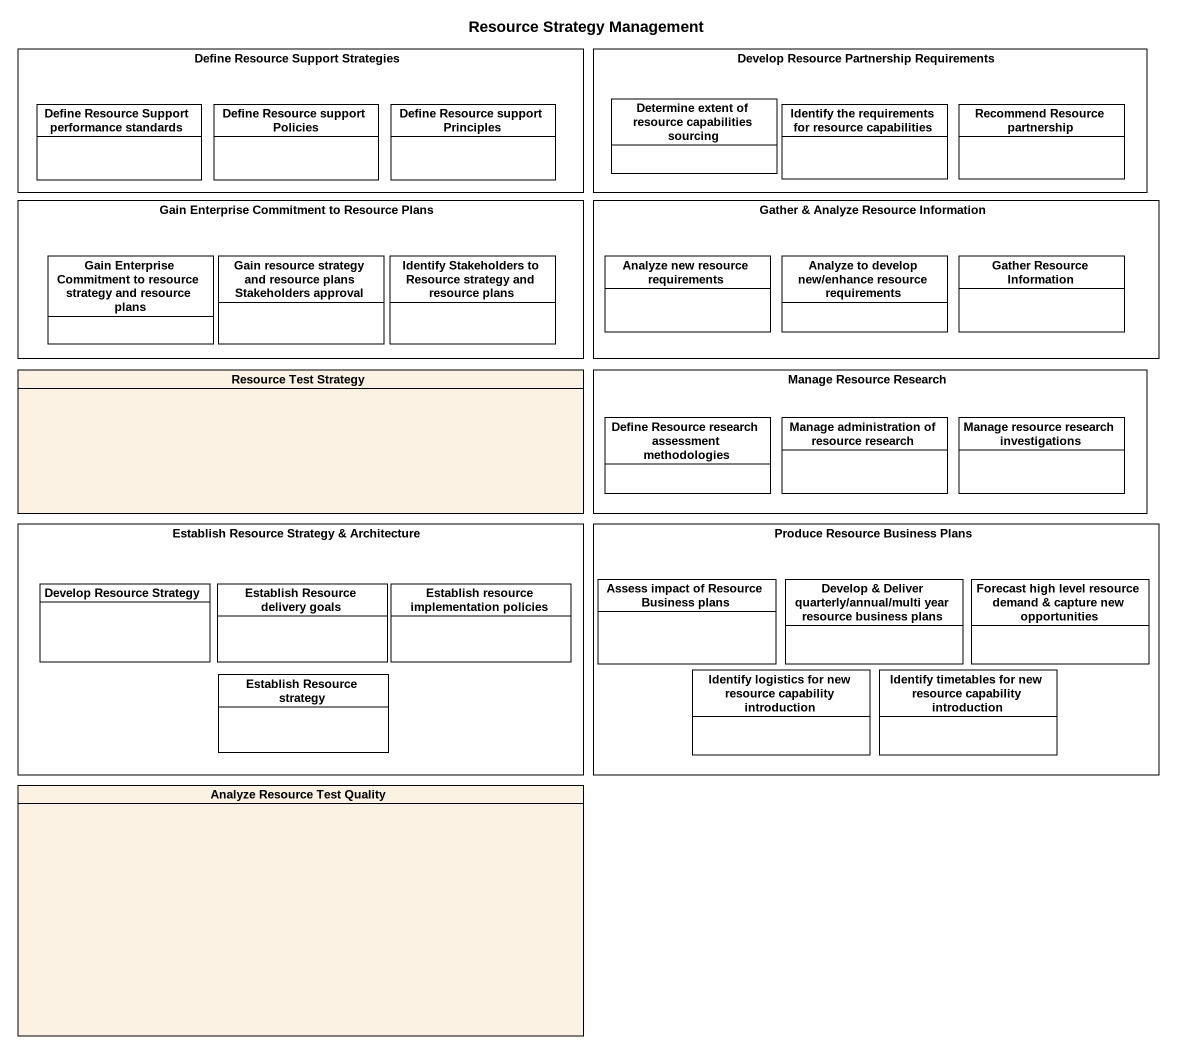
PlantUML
@startuml
title Resource Strategy Management
hide circle
hide empty members
rectangle "Define Resource Support Strategies" as Define_Resource_Support {
  class "Define Resource Support performance standards" as Define_Resource_Support_2 #FFFFFF
  class "Define Resource support Policies" as Define_Resource_support #FFFFFF
  class "Define Resource support Principles" as Define_Resource_support_2 #FFFFFF
}
rectangle "Develop Resource Partnership Requirements" as Develop_Resource {
  class "Determine extent of resource capabilities sourcing" as Determine_extent_of #FFFFFF
  class "Identify the requirements for resource capabilities" as Identify_the_requirements #FFFFFF
  class "Recommend Resource partnership" as Recommend_Resource #FFFFFF
}
rectangle "Gain Enterprise Commitment to Resource Plans" as Gain_Enterprise_Commitment {
  class "Gain Enterprise Commitment to resource strategy and resource plans" as Gain_Enterprise_Commitment_2 #FFFFFF
  class "Gain resource strategy and resource plans Stakeholders approval" as Gain_resource_strategy_and #FFFFFF
  class "Identify Stakeholders to Resource strategy and resource plans" as Identify_Stakeholders_to #FFFFFF
}
rectangle "Gather & Analyze Resource Information" as Gather_Analyze_Resource {
  class "Analyze new resource requirements" as Analyze_new_resource #FFFFFF
  class "Analyze to develop new/enhance resource requirements" as Analyze_to_develop_new #FFFFFF
  class "Gather Resource Information" as Gather_Resource_Information #FFFFFF
}
class "Resource Test Strategy" as Resource_Test_Strategy
rectangle "Manage Resource Research" as Manage_Resource_Research {
  class "Define Resource research assessment methodologies" as Define_Resource_research #FFFFFF
  class "Manage administration of resource research" as Manage_administration_of #FFFFFF
  class "Manage resource research investigations" as Manage_resource_research #FFFFFF
}
rectangle "Establish Resource Strategy & Architecture" as Establish_Resource_Strategy {
  class "Develop Resource Strategy" as Develop_Resource_Strategy #FFFFFF
  class "Establish Resource delivery goals" as Establish_Resource_delivery #FFFFFF
  class "Establish resource implementation policies" as Establish_resource #FFFFFF
  class "Establish Resource strategy" as Establish_Resource_strategy #FFFFFF
}
rectangle "Produce Resource Business Plans" as Produce_Resource_Business {
  class "Assess impact of Resource Business plans" as Assess_impact_of_Resource #FFFFFF
  class "Develop & Deliver quarterly/annual/multi year resource business plans" as Develop_Deliver_quarterly #FFFFFF
  class "Forecast high level resource demand & capture new opportunities" as Forecast_high_level #FFFFFF
  class "Identify logistics for new resource capability introduction" as Identify_logistics_for_new #FFFFFF
  class "Identify timetables for new resource capability introduction" as Identify_timetables_for_new #FFFFFF
}
class "Analyze Resource Test Quality" as Analyze_Resource_Test
@enduml
